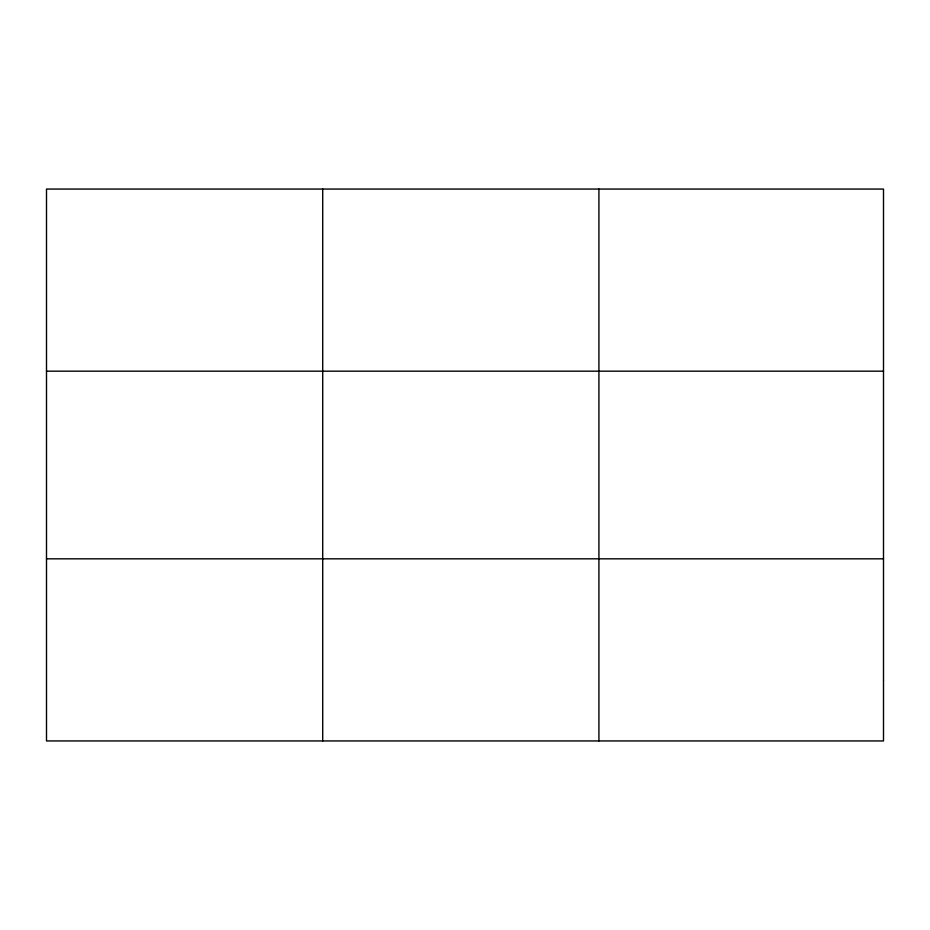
<?xml version="1.0" encoding="UTF-8"?>
<svg xmlns="http://www.w3.org/2000/svg" width="930" height="930" viewBox="0 0 930 930"><rect width="100%" height="100%" fill="white"/><g stroke="black" fill="none" stroke-linecap="round" stroke-linejoin="round"><path stroke-width="1.4" d="M322.71 189.057L322.71 740.943M598.92 189.057L598.92 740.943M46.5 371.175L883.5 371.175M46.5 558.825L883.5 558.825M883.5 680.237L883.5 740.943L46.5 740.943L46.5 189.057L883.5 189.057L883.5 680.237"/></g></svg>
